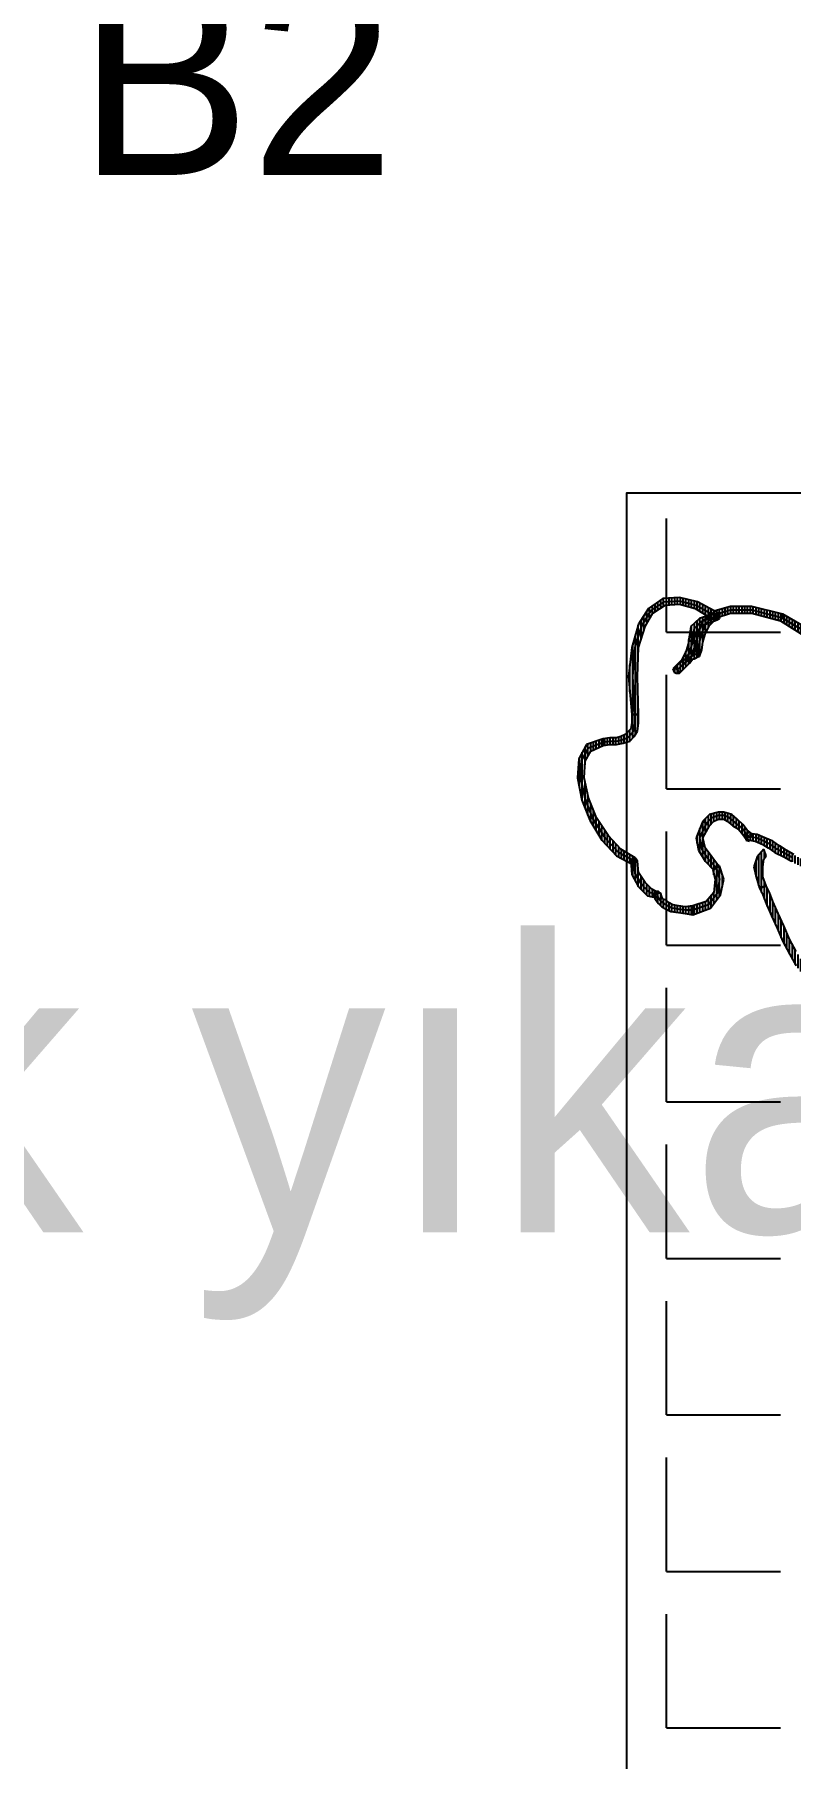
# Model space of a CAD drawing. Header units: millimetres. Extents: x 11489 to 12006, y 36725 to 37730.
# Drawn here: x 11624.9 to 11658.6, y 36900.3 to 36977.2 of the extents above; entities that cross this region are included whole.
import ezdxf
from ezdxf.enums import TextEntityAlignment as Align

# ---------------------------------------------------------------- set-up
doc = ezdxf.new("R2010")
doc.units = ezdxf.units.MM
doc.layers.add('OC-Mutfak_Ekipman', color=252, linetype='Continuous')
doc.styles.add('TAKSİM', font='GOTHIC.TTF', dxfattribs={"height": 7})
pattern_1 = [(360, (-19413.11011, 29189.02214), (1e-16, 0.125), [25])]

# ---------------------------------------------------------------- blocks, each defined once
blk = doc.blocks.new('A$C0b4f8896')
at = {"ltscale": 30}
h = blk.add_hatch(dxfattribs=at)
h.set_pattern_fill('DC_LINES', color=256, scale=0.1, style=0)
h.set_pattern_definition(pattern_1)
edge = h.paths.add_edge_path(flags=0)
edge.add_line((31.643, 74.856), (31.394, 75.599))
edge.add_line((31.394, 75.599), (30.748, 75.944))
edge.add_line((30.748, 75.944), (29.904, 75.994))
edge.add_line((29.904, 75.994), (28.91, 75.796))
edge.add_line((28.91, 75.796), (28.016, 75.45))
edge.add_line((28.016, 75.45), (27.122, 74.905))
edge.add_line((27.122, 74.905), (26.427, 74.263))
edge.add_line((26.427, 74.263), (26.029, 73.521))
edge.add_line((26.029, 73.521), (26.327, 73.421))
edge.add_line((26.327, 73.421), (26.725, 74.064))
edge.add_line((26.725, 74.064), (27.321, 74.608))
edge.add_line((27.321, 74.608), (28.116, 75.153))
edge.add_line((28.116, 75.153), (29.01, 75.499))
edge.add_line((29.01, 75.499), (29.904, 75.697))
edge.add_line((29.904, 75.697), (30.649, 75.647))
edge.add_line((30.649, 75.647), (31.096, 75.4))
edge.add_line((31.096, 75.4), (31.344, 74.856))
h = blk.add_hatch(dxfattribs=at)
h.set_pattern_fill('DC_LINES', color=256, scale=0.1, style=0)
h.set_pattern_definition(pattern_1)
edge = h.paths.add_edge_path(flags=0)
edge.add_line((32.735, 73.569), (32.338, 73.569))
edge.add_line((32.338, 73.569), (32.09, 73.619))
edge.add_line((32.09, 73.619), (31.941, 73.768))
edge.add_line((31.941, 73.768), (31.841, 73.866))
edge.add_line((31.841, 73.866), (31.742, 74.064))
edge.add_line((31.742, 74.064), (31.692, 74.263))
edge.add_line((31.692, 74.263), (31.692, 74.56))
edge.add_line((31.692, 74.56), (31.643, 74.856))
edge.add_line((31.643, 74.856), (31.344, 74.856))
edge.add_line((31.344, 74.856), (31.394, 74.56))
edge.add_line((31.394, 74.56), (31.394, 74.263))
edge.add_line((31.394, 74.263), (31.444, 73.966))
edge.add_line((31.444, 73.966), (31.543, 73.669))
edge.add_line((31.543, 73.669), (31.742, 73.471))
edge.add_line((31.742, 73.471), (31.99, 73.322))
edge.add_line((31.99, 73.322), (32.338, 73.273))
edge.add_line((32.338, 73.273), (32.735, 73.273))
h = blk.add_hatch(dxfattribs=at)
h.set_pattern_fill('DC_LINES', color=256, scale=0.1, style=0)
h.set_pattern_definition(pattern_1)
edge = h.paths.add_edge_path(flags=0)
edge.add_line((26.029, 73.521), (26.178, 73.619))
edge.add_line((26.178, 73.619), (25.582, 73.569))
edge.add_line((25.582, 73.569), (25.036, 73.273))
edge.add_line((25.036, 73.273), (24.638, 72.877))
edge.add_line((24.638, 72.877), (24.539, 72.383))
edge.add_line((24.539, 72.383), (24.837, 72.481))
edge.add_line((24.837, 72.481), (24.936, 72.68))
edge.add_line((24.936, 72.68), (25.235, 72.976))
edge.add_line((25.235, 72.976), (25.682, 73.273))
edge.add_line((25.682, 73.273), (26.178, 73.322))
edge.add_line((26.178, 73.322), (26.327, 73.421))
edge.add_line((26.327, 73.421), (26.178, 73.322))
edge.add_line((26.178, 73.322), (26.278, 73.372))
edge.add_line((26.278, 73.372), (26.327, 73.471))
edge.add_line((26.327, 73.471), (26.278, 73.569))
edge.add_line((26.278, 73.569), (26.178, 73.619))
h = blk.add_hatch(dxfattribs=at)
h.set_pattern_fill('DC_LINES', color=256, scale=0.1, style=0)
h.set_pattern_definition(pattern_1)
edge = h.paths.add_edge_path(flags=0)
edge.add_line((36.958, 69.76), (37.256, 69.711))
edge.add_line((37.256, 69.711), (37.752, 70.65))
edge.add_line((37.752, 70.65), (37.951, 71.442))
edge.add_line((37.951, 71.442), (37.901, 72.185))
edge.add_line((37.901, 72.185), (37.454, 72.827))
edge.add_line((37.454, 72.827), (36.759, 73.273))
edge.add_line((36.759, 73.273), (35.716, 73.569))
edge.add_line((35.716, 73.569), (34.424, 73.718))
edge.add_line((34.424, 73.718), (32.735, 73.569))
edge.add_line((32.735, 73.569), (32.735, 73.273))
edge.add_line((32.735, 73.273), (34.424, 73.322))
edge.add_line((34.424, 73.322), (35.716, 73.273))
edge.add_line((35.716, 73.273), (36.66, 72.976))
edge.add_line((36.66, 72.976), (37.256, 72.63))
edge.add_line((37.256, 72.63), (37.603, 72.085))
edge.add_line((37.603, 72.085), (37.653, 71.442))
edge.add_line((37.653, 71.442), (37.454, 70.75))
edge.add_line((37.454, 70.75), (36.958, 69.908))
edge.add_line((36.958, 69.908), (37.256, 69.859))
edge.add_line((37.256, 69.859), (36.958, 69.908))
edge.add_line((36.958, 69.908), (36.958, 69.76))
edge.add_line((36.958, 69.76), (37.007, 69.661))
edge.add_line((37.007, 69.661), (37.156, 69.612))
edge.add_line((37.156, 69.612), (37.256, 69.711))
h = blk.add_hatch(dxfattribs=at)
h.set_pattern_fill('DC_LINES', color=256, scale=0.1, style=0)
h.set_pattern_definition(pattern_1)
edge = h.paths.add_edge_path(flags=0)
edge.add_line((24.539, 72.383), (24.638, 72.58))
edge.add_line((24.638, 72.58), (24.489, 72.531))
edge.add_line((24.489, 72.531), (24.291, 72.383))
edge.add_line((24.291, 72.383), (24.142, 72.234))
edge.add_line((24.142, 72.234), (24.042, 72.036))
edge.add_line((24.042, 72.036), (23.943, 71.838))
edge.add_line((23.943, 71.838), (23.893, 71.492))
edge.add_line((23.893, 71.492), (23.844, 71.195))
edge.add_line((23.844, 71.195), (23.794, 70.849))
edge.add_line((23.794, 70.849), (24.191, 70.849))
edge.add_line((24.191, 70.849), (24.142, 71.195))
edge.add_line((24.142, 71.195), (24.191, 71.492))
edge.add_line((24.191, 71.492), (24.241, 71.739))
edge.add_line((24.241, 71.739), (24.34, 71.938))
edge.add_line((24.34, 71.938), (24.44, 72.036))
edge.add_line((24.44, 72.036), (24.489, 72.185))
edge.add_line((24.489, 72.185), (24.589, 72.234))
edge.add_line((24.589, 72.234), (24.738, 72.283))
edge.add_line((24.738, 72.283), (24.837, 72.481))
edge.add_line((24.837, 72.481), (24.738, 72.283))
edge.add_line((24.738, 72.283), (24.837, 72.383))
edge.add_line((24.837, 72.383), (24.837, 72.481))
edge.add_line((24.837, 72.481), (24.787, 72.58))
edge.add_line((24.787, 72.58), (24.638, 72.58))
h = blk.add_hatch(dxfattribs=at)
h.set_pattern_fill('DC_LINES', color=256, scale=0.1, style=0)
h.set_pattern_definition(pattern_1)
edge = h.paths.add_edge_path(flags=0)
edge.add_line((34.871, 71.641), (34.573, 71.442))
edge.add_line((34.573, 71.442), (34.971, 71.047))
edge.add_line((34.971, 71.047), (35.467, 70.849))
edge.add_line((35.467, 70.849), (35.815, 70.75))
edge.add_line((35.815, 70.75), (36.014, 70.65))
edge.add_line((36.014, 70.65), (36.014, 71.047))
edge.add_line((36.014, 71.047), (35.914, 71.047))
edge.add_line((35.914, 71.047), (35.567, 71.146))
edge.add_line((35.567, 71.146), (35.169, 71.344))
edge.add_line((35.169, 71.344), (34.871, 71.641))
edge.add_line((34.871, 71.641), (34.573, 71.442))
edge.add_line((34.573, 71.442), (34.871, 71.641))
edge.add_line((34.871, 71.641), (34.772, 71.739))
edge.add_line((34.772, 71.739), (34.623, 71.689))
edge.add_line((34.623, 71.689), (34.573, 71.591))
edge.add_line((34.573, 71.591), (34.573, 71.442))
h = blk.add_hatch(dxfattribs=at)
h.set_pattern_fill('DC_LINES', color=256, scale=0.1, style=0)
h.set_pattern_definition(pattern_1)
edge = h.paths.add_edge_path(flags=0)
edge.add_line((35.616, 70.75), (35.616, 70.7))
edge.add_line((35.616, 70.7), (35.517, 70.898))
edge.add_line((35.517, 70.898), (35.418, 71.047))
edge.add_line((35.418, 71.047), (35.219, 71.195))
edge.add_line((35.219, 71.195), (34.871, 71.641))
edge.add_line((34.871, 71.641), (34.573, 71.442))
edge.add_line((34.573, 71.442), (35.02, 70.997))
edge.add_line((35.02, 70.997), (35.219, 70.849))
edge.add_line((35.219, 70.849), (35.219, 70.799))
edge.add_line((35.219, 70.799), (35.318, 70.602))
edge.add_line((35.318, 70.602), (35.318, 70.552))
h = blk.add_hatch(dxfattribs=at)
h.set_pattern_fill('DC_LINES', color=256, scale=0.1, style=0)
h.set_pattern_definition(pattern_1)
edge = h.paths.add_edge_path(flags=0)
edge.add_line((23.794, 70.849), (24.092, 70.057))
edge.add_line((24.092, 70.057), (24.688, 69.612))
edge.add_line((24.688, 69.612), (25.384, 69.463))
edge.add_line((25.384, 69.463), (25.98, 69.661))
edge.add_line((25.98, 69.661), (25.781, 69.958))
edge.add_line((25.781, 69.958), (25.384, 69.859))
edge.add_line((25.384, 69.859), (24.787, 69.908))
edge.add_line((24.787, 69.908), (24.39, 70.255))
edge.add_line((24.39, 70.255), (24.191, 70.849))
h = blk.add_hatch(dxfattribs=at)
h.set_pattern_fill('DC_LINES', color=256, scale=0.1, style=0)
h.set_pattern_definition(pattern_1)
edge = h.paths.add_edge_path(flags=0)
edge.add_line((36.014, 70.65), (36.262, 70.7))
edge.add_line((36.262, 70.7), (36.461, 70.65))
edge.add_line((36.461, 70.65), (36.709, 70.453))
edge.add_line((36.709, 70.453), (36.958, 69.76))
edge.add_line((36.958, 69.76), (37.256, 69.859))
edge.add_line((37.256, 69.859), (37.007, 70.552))
edge.add_line((37.007, 70.552), (36.66, 70.947))
edge.add_line((36.66, 70.947), (36.262, 70.997))
edge.add_line((36.262, 70.997), (36.014, 71.047))
h = blk.add_hatch(dxfattribs=at)
h.set_pattern_fill('DC_LINES', color=256, scale=0.1, style=0)
h.set_pattern_definition(pattern_1)
edge = h.paths.add_edge_path(flags=0)
edge.add_line((25.98, 69.661), (25.98, 69.711))
edge.add_line((25.98, 69.711), (26.377, 70.008))
edge.add_line((26.377, 70.008), (26.774, 70.305))
edge.add_line((26.774, 70.305), (27.221, 70.403))
edge.add_line((27.221, 70.403), (27.768, 70.106))
edge.add_line((27.768, 70.106), (27.967, 70.403))
edge.add_line((27.967, 70.403), (27.221, 70.7))
edge.add_line((27.221, 70.7), (26.675, 70.602))
edge.add_line((26.675, 70.602), (26.178, 70.305))
edge.add_line((26.178, 70.305), (25.781, 69.908))
edge.add_line((25.781, 69.908), (25.781, 69.958))
h = blk.add_hatch(dxfattribs=at)
h.set_pattern_fill('DC_LINES', color=256, scale=0.1, style=0)
h.set_pattern_definition(pattern_1)
edge = h.paths.add_edge_path(flags=0)
edge.add_line((27.768, 70.106), (27.967, 69.908))
edge.add_line((27.967, 69.908), (28.066, 69.711))
edge.add_line((28.066, 69.711), (28.066, 69.463))
edge.add_line((28.066, 69.463), (27.967, 69.314))
edge.add_line((27.967, 69.314), (27.768, 69.067))
edge.add_line((27.768, 69.067), (27.619, 68.82))
edge.add_line((27.619, 68.82), (27.371, 68.622))
edge.add_line((27.371, 68.622), (27.172, 68.474))
edge.add_line((27.172, 68.474), (27.371, 68.177))
edge.add_line((27.371, 68.177), (27.569, 68.424))
edge.add_line((27.569, 68.424), (27.818, 68.622))
edge.add_line((27.818, 68.622), (28.066, 68.87))
edge.add_line((28.066, 68.87), (28.265, 69.117))
edge.add_line((28.265, 69.117), (28.364, 69.463))
edge.add_line((28.364, 69.463), (28.364, 69.711))
edge.add_line((28.364, 69.711), (28.265, 70.106))
edge.add_line((28.265, 70.106), (27.967, 70.403))
h = blk.add_hatch(dxfattribs=at)
h.set_pattern_fill('DC_LINES', color=256, scale=0.1, style=0)
h.set_pattern_definition(pattern_1)
edge = h.paths.add_edge_path(flags=0)
edge.add_line((37.206, 66.841), (37.554, 68.227))
edge.add_line((37.554, 68.227), (37.554, 69.166))
edge.add_line((37.554, 69.166), (37.355, 69.859))
edge.add_line((37.355, 69.859), (36.908, 70.403))
edge.add_line((36.908, 70.403), (36.411, 70.602))
edge.add_line((36.411, 70.602), (35.964, 70.7))
edge.add_line((35.964, 70.7), (35.616, 70.75))
edge.add_line((35.616, 70.75), (35.318, 70.552))
edge.add_line((35.318, 70.552), (35.616, 70.453))
edge.add_line((35.616, 70.453), (35.964, 70.403))
edge.add_line((35.964, 70.403), (36.312, 70.305))
edge.add_line((36.312, 70.305), (36.709, 70.106))
edge.add_line((36.709, 70.106), (37.057, 69.76))
edge.add_line((37.057, 69.76), (37.256, 69.166))
edge.add_line((37.256, 69.166), (37.256, 68.227))
edge.add_line((37.256, 68.227), (36.908, 66.94))
h = blk.add_hatch(dxfattribs=at)
h.set_pattern_fill('DC_LINES', color=256, scale=0.1, style=0)
h.set_pattern_definition(pattern_1)
edge = h.paths.add_edge_path(flags=0)
edge.add_line((27.172, 68.474), (27.122, 68.325))
edge.add_line((27.122, 68.325), (27.072, 68.078))
edge.add_line((27.072, 68.078), (26.923, 67.731))
edge.add_line((26.923, 67.731), (26.774, 67.484))
edge.add_line((26.774, 67.484), (26.576, 67.188))
edge.add_line((26.576, 67.188), (26.377, 66.792))
edge.add_line((26.377, 66.792), (26.178, 66.445))
edge.add_line((26.178, 66.445), (25.98, 66.099))
edge.add_line((25.98, 66.099), (25.831, 65.703))
edge.add_line((25.831, 65.703), (26.129, 65.604))
edge.add_line((26.129, 65.604), (26.278, 66))
edge.add_line((26.278, 66), (26.476, 66.347))
edge.add_line((26.476, 66.347), (26.675, 66.692))
edge.add_line((26.675, 66.692), (26.874, 66.989))
edge.add_line((26.874, 66.989), (27.072, 67.286))
edge.add_line((27.072, 67.286), (27.221, 67.633))
edge.add_line((27.221, 67.633), (27.371, 67.979))
edge.add_line((27.371, 67.979), (27.42, 68.325))
edge.add_line((27.42, 68.325), (27.371, 68.177))
edge.add_line((27.371, 68.177), (27.47, 68.325))
edge.add_line((27.47, 68.325), (27.42, 68.474))
edge.add_line((27.42, 68.474), (27.271, 68.523))
edge.add_line((27.271, 68.523), (27.122, 68.474))
edge.add_line((27.122, 68.474), (27.072, 68.325))
h = blk.add_hatch(dxfattribs=at)
h.set_pattern_fill('DC_LINES', color=256, scale=0.1, style=0)
h.set_pattern_definition(pattern_1)
edge = h.paths.add_edge_path(flags=0)
edge.add_line((21.31, 65.703), (21.708, 65.95))
edge.add_line((21.708, 65.95), (22.155, 66.247))
edge.add_line((22.155, 66.247), (22.701, 66.544))
edge.add_line((22.701, 66.544), (23.297, 66.792))
edge.add_line((23.297, 66.792), (23.844, 67.039))
edge.add_line((23.844, 67.039), (24.39, 67.286))
edge.add_line((24.39, 67.286), (24.787, 67.435))
edge.add_line((24.787, 67.435), (25.085, 67.583))
edge.add_line((25.085, 67.583), (24.986, 67.88))
edge.add_line((24.986, 67.88), (24.688, 67.731))
edge.add_line((24.688, 67.731), (24.291, 67.583))
edge.add_line((24.291, 67.583), (23.744, 67.336))
edge.add_line((23.744, 67.336), (23.198, 67.089))
edge.add_line((23.198, 67.089), (22.602, 66.841))
edge.add_line((22.602, 66.841), (22.055, 66.544))
edge.add_line((22.055, 66.544), (21.509, 66.247))
edge.add_line((21.509, 66.247), (21.112, 65.901))
h = blk.add_hatch(dxfattribs=at)
h.set_pattern_fill('DC_LINES', color=256, scale=0.1, style=0)
h.set_pattern_definition(pattern_1)
edge = h.paths.add_edge_path(flags=0)
edge.add_line((24.986, 67.88), (24.688, 67.731))
edge.add_line((24.688, 67.731), (24.291, 67.583))
edge.add_line((24.291, 67.583), (23.744, 67.336))
edge.add_line((23.744, 67.336), (23.198, 67.089))
edge.add_line((23.198, 67.089), (22.602, 66.841))
edge.add_line((22.602, 66.841), (22.055, 66.544))
edge.add_line((22.055, 66.544), (21.509, 66.247))
edge.add_line((21.509, 66.247), (21.112, 65.901))
edge.add_line((21.112, 65.901), (21.31, 65.703))
edge.add_line((21.31, 65.703), (21.708, 65.95))
edge.add_line((21.708, 65.95), (22.155, 66.247))
edge.add_line((22.155, 66.247), (22.701, 66.544))
edge.add_line((22.701, 66.544), (23.297, 66.792))
edge.add_line((23.297, 66.792), (23.844, 67.039))
edge.add_line((23.844, 67.039), (24.39, 67.286))
edge.add_line((24.39, 67.286), (24.787, 67.435))
edge.add_line((24.787, 67.435), (25.085, 67.583))
h = blk.add_hatch(dxfattribs=at)
h.set_pattern_fill('DC_LINES', color=256, scale=0.1, style=0)
h.set_pattern_definition(pattern_1)
edge = h.paths.add_edge_path(flags=0)
edge.add_line((25.085, 67.583), (25.483, 67.731))
edge.add_line((25.483, 67.731), (25.93, 67.731))
edge.add_line((25.93, 67.731), (26.278, 67.683))
edge.add_line((26.278, 67.683), (26.427, 67.583))
edge.add_line((26.427, 67.583), (26.725, 67.683))
edge.add_line((26.725, 67.683), (26.377, 67.979))
edge.add_line((26.377, 67.979), (25.93, 68.128))
edge.add_line((25.93, 68.128), (25.483, 68.028))
edge.add_line((25.483, 68.028), (24.986, 67.88))
h = blk.add_hatch(dxfattribs=at)
h.set_pattern_fill('DC_LINES', color=256, scale=0.1, style=0)
h.set_pattern_definition(pattern_1)
edge = h.paths.add_edge_path(flags=0)
edge.add_line((26.725, 67.683), (26.377, 67.979))
edge.add_line((26.377, 67.979), (25.93, 68.128))
edge.add_line((25.93, 68.128), (25.483, 68.028))
edge.add_line((25.483, 68.028), (24.986, 67.88))
edge.add_line((24.986, 67.88), (25.085, 67.583))
edge.add_line((25.085, 67.583), (25.483, 67.731))
edge.add_line((25.483, 67.731), (25.93, 67.731))
edge.add_line((25.93, 67.731), (26.278, 67.683))
edge.add_line((26.278, 67.683), (26.427, 67.583))
h = blk.add_hatch(dxfattribs=at)
h.set_pattern_fill('DC_LINES', color=256, scale=0.1, style=0)
h.set_pattern_definition(pattern_1)
edge = h.paths.add_edge_path(flags=0)
edge.add_line((30.649, 63.773), (30.798, 63.922))
edge.add_line((30.798, 63.922), (31.096, 64.516))
edge.add_line((31.096, 64.516), (31.643, 64.764))
edge.add_line((31.643, 64.764), (32.487, 64.764))
edge.add_line((32.487, 64.764), (33.53, 64.764))
edge.add_line((33.53, 64.764), (34.573, 64.812))
edge.add_line((34.573, 64.812), (35.616, 65.061))
edge.add_line((35.616, 65.061), (36.56, 65.703))
edge.add_line((36.56, 65.703), (37.206, 66.841))
edge.add_line((37.206, 66.841), (36.908, 66.94))
edge.add_line((36.908, 66.94), (36.262, 65.901))
edge.add_line((36.262, 65.901), (35.517, 65.356))
edge.add_line((35.517, 65.356), (34.573, 65.109))
edge.add_line((34.573, 65.109), (33.53, 65.159))
edge.add_line((33.53, 65.159), (32.487, 65.159))
edge.add_line((32.487, 65.159), (31.643, 65.061))
edge.add_line((31.643, 65.061), (30.897, 64.714))
edge.add_line((30.897, 64.714), (30.5, 63.922))
edge.add_line((30.5, 63.922), (30.649, 64.07))
edge.add_line((30.649, 64.07), (30.5, 63.922))
edge.add_line((30.5, 63.922), (30.55, 63.823))
edge.add_line((30.55, 63.823), (30.649, 63.773))
edge.add_line((30.649, 63.773), (30.748, 63.823))
edge.add_line((30.748, 63.823), (30.798, 63.922))
for p, q in [((28.016, 75.45), (27.122, 74.905)), ((28.91, 75.796), (28.016, 75.45)), ((28.066, 75.302), (28.96, 75.647)), ((28.116, 75.153), (29.01, 75.499)), ((29.904, 75.994), (28.91, 75.796)), ((28.96, 75.647), (29.904, 75.846)), ((29.01, 75.499), (29.904, 75.697)), ((30.748, 75.944), (29.904, 75.994)), ((29.904, 75.846), (30.699, 75.796)), ((29.904, 75.697), (30.649, 75.647)), ((30.649, 75.647), (31.096, 75.4)), ((30.699, 75.796), (31.245, 75.499)), ((31.394, 75.599), (30.748, 75.944)), ((31.245, 75.499), (31.493, 74.856)), ((31.643, 74.856), (31.394, 75.599)), ((27.122, 74.905), (26.427, 74.263)), ((26.576, 74.163), (27.221, 74.757)), ((27.221, 74.757), (28.066, 75.302)), ((27.321, 74.608), (28.116, 75.153)), ((31.096, 75.4), (31.344, 74.856)), ((31.344, 74.856), (31.344, 74.856)), ((31.344, 74.856), (31.643, 74.856)), ((31.643, 74.856), (31.344, 74.856)), ((31.344, 74.856), (31.394, 74.56)), ((31.493, 74.856), (31.543, 74.56)), ((31.643, 74.856), (31.643, 74.856)), ((31.643, 74.856), (31.643, 74.856)), ((31.692, 74.56), (31.643, 74.856)), ((26.427, 74.263), (26.029, 73.521)), ((26.178, 73.471), (26.576, 74.163)), ((26.327, 73.421), (26.725, 74.064)), ((26.725, 74.064), (27.321, 74.608)), ((31.394, 74.56), (31.394, 74.263)), ((31.394, 74.263), (31.444, 73.966)), ((31.444, 73.966), (31.543, 73.669)), ((31.543, 74.56), (31.543, 74.263)), ((31.543, 74.263), (31.593, 74.015)), ((31.593, 74.015), (31.692, 73.768)), ((31.692, 74.263), (31.692, 74.56)), ((31.742, 74.064), (31.692, 74.263)), ((31.841, 73.866), (31.742, 74.064)), ((31.941, 73.768), (31.841, 73.866)), ((25.036, 73.273), (24.638, 72.877)), ((24.787, 72.778), (25.135, 73.124)), ((25.582, 73.569), (25.036, 73.273)), ((25.135, 73.124), (25.632, 73.421)), ((25.235, 72.976), (25.682, 73.273)), ((26.178, 73.619), (25.582, 73.569)), ((25.632, 73.421), (26.178, 73.471)), ((25.682, 73.273), (26.178, 73.322)), ((26.029, 73.521), (26.178, 73.619)), ((26.178, 73.619), (26.029, 73.521)), ((26.029, 73.521), (26.327, 73.421)), ((26.029, 73.521), (26.029, 73.521)), ((26.278, 73.569), (26.178, 73.619)), ((26.178, 73.322), (26.327, 73.421)), ((26.327, 73.421), (26.178, 73.322)), ((26.178, 73.322), (26.278, 73.372)), ((26.327, 73.471), (26.278, 73.569)), ((26.278, 73.372), (26.327, 73.471)), ((31.543, 73.669), (31.742, 73.471)), ((31.692, 73.768), (31.841, 73.619)), ((31.742, 73.471), (31.99, 73.322)), ((31.841, 73.619), (32.04, 73.471)), ((32.09, 73.619), (31.941, 73.768)), ((31.99, 73.322), (32.338, 73.273)), ((32.04, 73.471), (32.338, 73.421)), ((32.338, 73.569), (32.09, 73.619)), ((32.735, 73.569), (32.338, 73.569)), ((32.338, 73.421), (32.735, 73.421)), ((32.338, 73.273), (32.735, 73.273)), ((34.424, 73.718), (32.735, 73.569)), ((32.735, 73.569), (32.735, 73.569)), ((32.735, 73.273), (32.735, 73.569)), ((32.735, 73.569), (32.735, 73.569)), ((32.735, 73.569), (32.735, 73.273)), ((32.735, 73.421), (34.424, 73.521)), ((32.735, 73.273), (34.424, 73.322)), ((32.735, 73.273), (32.735, 73.273)), ((35.716, 73.569), (34.424, 73.718)), ((34.424, 73.521), (35.716, 73.421)), ((34.424, 73.322), (35.716, 73.273)), ((36.759, 73.273), (35.716, 73.569)), ((35.716, 73.421), (36.709, 73.124)), ((35.716, 73.273), (36.66, 72.976)), ((36.709, 73.124), (37.355, 72.729)), ((37.454, 72.827), (36.759, 73.273)), ((24.291, 72.383), (24.142, 72.234)), ((24.489, 72.531), (24.291, 72.383)), ((24.39, 72.283), (24.539, 72.383)), ((24.638, 72.58), (24.489, 72.531)), ((24.638, 72.877), (24.539, 72.383)), ((24.539, 72.383), (24.638, 72.58)), ((24.638, 72.58), (24.539, 72.383)), ((24.539, 72.383), (24.837, 72.481)), ((24.539, 72.383), (24.688, 72.432)), ((24.539, 72.383), (24.539, 72.383)), ((24.787, 72.58), (24.638, 72.58)), ((24.688, 72.432), (24.787, 72.778)), ((24.738, 72.283), (24.837, 72.481)), ((24.837, 72.481), (24.738, 72.283)), ((24.738, 72.283), (24.837, 72.383)), ((24.837, 72.481), (24.787, 72.58)), ((24.837, 72.481), (24.936, 72.68)), ((24.837, 72.383), (24.837, 72.481)), ((24.936, 72.68), (25.235, 72.976)), ((36.66, 72.976), (37.256, 72.63)), ((37.256, 72.63), (37.603, 72.085)), ((37.355, 72.729), (37.752, 72.135)), ((37.901, 72.185), (37.454, 72.827)), ((23.943, 71.838), (23.893, 71.492)), ((24.042, 72.036), (23.943, 71.838)), ((24.142, 72.234), (24.042, 72.036)), ((24.042, 71.492), (24.092, 71.789)), ((24.092, 71.789), (24.191, 71.986)), ((24.191, 71.986), (24.291, 72.135)), ((24.191, 71.492), (24.241, 71.739)), ((24.241, 71.739), (24.34, 71.938)), ((24.291, 72.135), (24.39, 72.283)), ((24.34, 71.938), (24.44, 72.036)), ((24.44, 72.036), (24.489, 72.185)), ((24.489, 72.185), (24.589, 72.234)), ((24.589, 72.234), (24.738, 72.283)), ((34.623, 71.689), (34.573, 71.591)), ((34.871, 71.641), (34.573, 71.442)), ((34.871, 71.641), (34.573, 71.442)), ((34.871, 71.641), (34.573, 71.442)), ((34.573, 71.442), (34.871, 71.641)), ((34.573, 71.442), (34.871, 71.641)), ((34.573, 71.591), (34.573, 71.442)), ((34.772, 71.739), (34.623, 71.689)), ((34.871, 71.641), (34.772, 71.739)), ((35.219, 71.195), (34.871, 71.641)), ((35.169, 71.344), (34.871, 71.641)), ((34.871, 71.641), (34.871, 71.641)), ((37.603, 72.085), (37.653, 71.442)), ((37.752, 72.135), (37.802, 71.442)), ((37.951, 71.442), (37.901, 72.185)), ((23.844, 71.195), (23.794, 70.849)), ((23.794, 70.849), (24.191, 70.849)), ((23.794, 70.849), (23.794, 70.849)), ((23.794, 70.849), (24.092, 70.057)), ((24.191, 70.849), (23.794, 70.849)), ((23.794, 70.849), (23.794, 70.849)), ((23.893, 71.492), (23.844, 71.195)), ((23.993, 71.195), (24.042, 71.492)), ((23.993, 70.849), (23.993, 71.195)), ((24.241, 70.156), (23.993, 70.849)), ((24.142, 71.195), (24.191, 71.492)), ((24.191, 70.849), (24.142, 71.195)), ((24.39, 70.255), (24.191, 70.849)), ((24.191, 70.849), (24.191, 70.849)), ((34.573, 71.442), (35.02, 70.997)), ((34.573, 71.442), (34.971, 71.047)), ((35.07, 71.195), (34.722, 71.541)), ((34.722, 71.541), (35.12, 71.096)), ((34.971, 71.047), (35.467, 70.849)), ((35.02, 70.997), (35.219, 70.849)), ((35.517, 70.997), (35.07, 71.195)), ((35.12, 71.096), (35.318, 70.947)), ((35.567, 71.146), (35.169, 71.344)), ((35.418, 71.047), (35.219, 71.195)), ((35.219, 70.849), (35.219, 70.799)), ((35.219, 70.799), (35.318, 70.602)), ((35.318, 70.947), (35.368, 70.849)), ((35.368, 70.849), (35.467, 70.65)), ((35.517, 70.898), (35.418, 71.047)), ((35.467, 70.849), (35.815, 70.75)), ((35.865, 70.898), (35.517, 70.997)), ((35.616, 70.7), (35.517, 70.898)), ((35.914, 71.047), (35.567, 71.146)), ((36.014, 70.849), (35.865, 70.898)), ((36.014, 71.047), (35.914, 71.047)), ((36.014, 70.65), (36.014, 71.047)), ((36.262, 70.997), (36.014, 71.047)), ((36.014, 71.047), (36.014, 71.047)), ((36.014, 71.047), (36.014, 70.65)), ((36.262, 70.849), (36.014, 70.849)), ((36.66, 70.947), (36.262, 70.997)), ((36.56, 70.799), (36.262, 70.849)), ((36.858, 70.502), (36.56, 70.799)), ((37.007, 70.552), (36.66, 70.947)), ((37.653, 71.442), (37.454, 70.75)), ((37.802, 71.442), (37.603, 70.7)), ((37.752, 70.65), (37.951, 71.442)), ((24.092, 70.057), (24.688, 69.612)), ((24.738, 69.76), (24.241, 70.156)), ((24.787, 69.908), (24.39, 70.255)), ((26.178, 70.305), (25.781, 69.908)), ((26.278, 70.156), (25.88, 69.81)), ((26.675, 70.602), (26.178, 70.305)), ((26.725, 70.453), (26.278, 70.156)), ((26.377, 70.008), (26.774, 70.305)), ((27.221, 70.7), (26.675, 70.602)), ((27.221, 70.552), (26.725, 70.453)), ((26.774, 70.305), (27.221, 70.403)), ((27.967, 70.403), (27.221, 70.7)), ((27.867, 70.255), (27.221, 70.552)), ((27.221, 70.403), (27.768, 70.106)), ((27.768, 70.106), (27.967, 70.403)), ((27.967, 70.403), (27.768, 70.106)), ((27.768, 70.106), (27.768, 70.106)), ((27.768, 70.106), (27.967, 69.908)), ((27.768, 70.106), (27.768, 70.106)), ((28.116, 70.008), (27.867, 70.255)), ((28.265, 70.106), (27.967, 70.403)), ((27.967, 70.403), (27.967, 70.403)), ((28.364, 69.711), (28.265, 70.106)), ((35.318, 70.552), (35.616, 70.75)), ((35.616, 70.75), (35.318, 70.552)), ((35.318, 70.602), (35.318, 70.552)), ((35.318, 70.552), (35.616, 70.453)), ((35.467, 70.65), (35.616, 70.602)), ((35.616, 70.75), (35.616, 70.7)), ((35.616, 70.75), (35.616, 70.75)), ((35.964, 70.7), (35.616, 70.75)), ((35.616, 70.75), (35.616, 70.75)), ((35.616, 70.602), (35.964, 70.552)), ((35.616, 70.453), (35.964, 70.403)), ((35.815, 70.75), (36.014, 70.65)), ((36.411, 70.602), (35.964, 70.7)), ((35.964, 70.552), (36.362, 70.453)), ((35.964, 70.403), (36.312, 70.305)), ((36.014, 70.65), (36.262, 70.7)), ((36.014, 70.65), (36.014, 70.65)), ((36.014, 70.65), (36.014, 70.65)), ((36.262, 70.7), (36.461, 70.65)), ((36.312, 70.305), (36.709, 70.106)), ((36.362, 70.453), (36.809, 70.255)), ((36.908, 70.403), (36.411, 70.602)), ((36.461, 70.65), (36.709, 70.453)), ((36.709, 70.453), (36.958, 69.76)), ((36.709, 70.106), (37.057, 69.76)), ((36.809, 70.255), (37.206, 69.81)), ((37.107, 69.81), (36.858, 70.502)), ((37.355, 69.859), (36.908, 70.403)), ((37.454, 70.75), (36.958, 69.908)), ((37.256, 69.859), (37.007, 70.552)), ((37.603, 70.7), (37.107, 69.81)), ((37.256, 69.711), (37.752, 70.65)), ((24.688, 69.612), (25.384, 69.463)), ((25.384, 69.661), (24.738, 69.76)), ((25.384, 69.859), (24.787, 69.908)), ((25.781, 69.958), (25.384, 69.859)), ((25.88, 69.81), (25.384, 69.661)), ((25.384, 69.463), (25.98, 69.661)), ((25.781, 69.908), (25.781, 69.958)), ((25.781, 69.958), (25.98, 69.661)), ((25.98, 69.661), (25.781, 69.958)), ((25.98, 69.711), (26.377, 70.008)), ((25.98, 69.661), (25.98, 69.711)), ((25.98, 69.661), (25.98, 69.661)), ((27.967, 69.314), (27.768, 69.067)), ((27.967, 69.908), (28.066, 69.711)), ((28.066, 69.463), (27.967, 69.314)), ((28.066, 69.711), (28.066, 69.463)), ((28.215, 69.711), (28.116, 70.008)), ((28.116, 69.216), (28.215, 69.463)), ((28.215, 69.463), (28.215, 69.711)), ((28.265, 69.117), (28.364, 69.463)), ((28.364, 69.463), (28.364, 69.711)), ((36.958, 69.908), (37.256, 69.859)), ((37.256, 69.859), (36.958, 69.908)), ((36.958, 69.908), (36.958, 69.76)), ((36.958, 69.76), (37.256, 69.859)), ((36.958, 69.76), (37.256, 69.711)), ((36.958, 69.76), (37.007, 69.661)), ((37.256, 69.711), (36.958, 69.76)), ((36.958, 69.76), (36.958, 69.76)), ((37.007, 69.661), (37.156, 69.612)), ((37.057, 69.76), (37.256, 69.166)), ((37.156, 69.612), (37.256, 69.711)), ((37.206, 69.81), (37.405, 69.166)), ((37.554, 69.166), (37.355, 69.859)), ((27.271, 68.523), (27.122, 68.474)), ((27.371, 68.622), (27.172, 68.474)), ((27.42, 68.474), (27.271, 68.523)), ((27.271, 68.325), (27.47, 68.523)), ((27.619, 68.82), (27.371, 68.622)), ((27.47, 68.523), (27.718, 68.722)), ((27.569, 68.424), (27.818, 68.622)), ((27.768, 69.067), (27.619, 68.82)), ((27.718, 68.722), (27.917, 68.969)), ((27.818, 68.622), (28.066, 68.87)), ((27.917, 68.969), (28.116, 69.216)), ((28.066, 68.87), (28.265, 69.117)), ((37.256, 69.166), (37.256, 68.227)), ((37.405, 69.166), (37.405, 68.227)), ((37.554, 68.227), (37.554, 69.166)), ((24.688, 67.731), (24.291, 67.583)), ((24.688, 67.731), (24.291, 67.583)), ((24.986, 67.88), (24.688, 67.731)), ((24.986, 67.88), (24.688, 67.731)), ((25.483, 68.028), (24.986, 67.88)), ((25.483, 68.028), (24.986, 67.88)), ((25.085, 67.583), (24.986, 67.88)), ((24.986, 67.88), (24.986, 67.88)), ((25.085, 67.583), (24.986, 67.88)), ((24.986, 67.88), (24.986, 67.88)), ((24.986, 67.88), (24.986, 67.88)), ((24.986, 67.88), (25.085, 67.583)), ((24.986, 67.88), (25.085, 67.583)), ((25.085, 67.583), (25.483, 67.731)), ((25.085, 67.583), (25.483, 67.731)), ((25.93, 68.128), (25.483, 68.028)), ((25.93, 68.128), (25.483, 68.028)), ((25.483, 67.731), (25.93, 67.731)), ((25.483, 67.731), (25.93, 67.731)), ((26.377, 67.979), (25.93, 68.128)), ((26.377, 67.979), (25.93, 68.128)), ((25.93, 67.731), (26.278, 67.683)), ((25.93, 67.731), (26.278, 67.683)), ((26.725, 67.683), (26.377, 67.979)), ((26.725, 67.683), (26.377, 67.979)), ((26.923, 67.731), (26.774, 67.484)), ((27.072, 68.078), (26.923, 67.731)), ((27.122, 68.474), (27.072, 68.325)), ((27.072, 68.325), (27.172, 68.474)), ((27.122, 68.325), (27.072, 68.078)), ((27.072, 67.683), (27.221, 68.028)), ((27.172, 68.474), (27.122, 68.325)), ((27.172, 68.474), (27.172, 68.474)), ((27.172, 68.474), (27.371, 68.177)), ((27.221, 68.028), (27.271, 68.325)), ((27.221, 67.633), (27.371, 67.979)), ((27.371, 68.177), (27.569, 68.424)), ((27.371, 67.979), (27.42, 68.325)), ((27.42, 68.325), (27.371, 68.177)), ((27.371, 68.177), (27.47, 68.325)), ((27.47, 68.325), (27.42, 68.474)), ((37.256, 68.227), (36.908, 66.94)), ((37.405, 68.227), (37.057, 66.891)), ((37.206, 66.841), (37.554, 68.227)), ((23.198, 67.089), (22.602, 66.841)), ((23.198, 67.089), (22.602, 66.841)), ((23.744, 67.336), (23.198, 67.089)), ((23.744, 67.336), (23.198, 67.089)), ((23.297, 66.792), (23.844, 67.039)), ((23.297, 66.792), (23.844, 67.039)), ((24.291, 67.583), (23.744, 67.336)), ((24.291, 67.583), (23.744, 67.336)), ((23.844, 67.039), (24.39, 67.286)), ((23.844, 67.039), (24.39, 67.286)), ((24.39, 67.286), (24.787, 67.435)), ((24.39, 67.286), (24.787, 67.435)), ((24.787, 67.435), (25.085, 67.583)), ((24.787, 67.435), (25.085, 67.583)), ((25.085, 67.583), (25.085, 67.583)), ((25.085, 67.583), (25.085, 67.583)), ((25.085, 67.583), (25.085, 67.583)), ((26.278, 67.683), (26.427, 67.583)), ((26.278, 67.683), (26.427, 67.583)), ((26.576, 67.188), (26.377, 66.792)), ((26.427, 67.583), (26.725, 67.683)), ((26.427, 67.583), (26.725, 67.683)), ((26.427, 67.583), (26.427, 67.583)), ((26.526, 66.742), (26.725, 67.089)), ((26.774, 67.484), (26.576, 67.188)), ((26.675, 66.692), (26.874, 66.989)), ((26.725, 67.683), (26.725, 67.683)), ((26.725, 67.683), (26.725, 67.683)), ((26.725, 67.089), (26.923, 67.386)), ((26.874, 66.989), (27.072, 67.286)), ((26.923, 67.386), (27.072, 67.683)), ((27.072, 67.286), (27.221, 67.633)), ((36.908, 66.94), (36.262, 65.901)), ((36.908, 66.94), (36.908, 66.94)), ((36.908, 66.94), (37.206, 66.841)), ((37.206, 66.841), (36.908, 66.94)), ((22.055, 66.544), (21.509, 66.247)), ((22.055, 66.544), (21.509, 66.247)), ((22.602, 66.841), (22.055, 66.544)), ((22.602, 66.841), (22.055, 66.544)), ((22.155, 66.247), (22.701, 66.544)), ((22.155, 66.247), (22.701, 66.544)), ((22.701, 66.544), (23.297, 66.792)), ((22.701, 66.544), (23.297, 66.792)), ((26.377, 66.792), (26.178, 66.445)), ((26.327, 66.396), (26.526, 66.742)), ((26.476, 66.347), (26.675, 66.692)), ((37.057, 66.891), (36.411, 65.802)), ((36.56, 65.703), (37.206, 66.841)), ((37.206, 66.841), (37.206, 66.841)), ((37.206, 66.841), (37.206, 66.841))]:
    blk.add_line(p, q, dxfattribs=at)

msp = doc.modelspace()

# ---------------------------------------------------------------- hatches: boundary and pattern name
h = msp.add_hatch()
h.set_pattern_fill('ANGLE', color=256, angle=360)
h.set_pattern_definition([(360, (9355.04, 31327.633), (-1e-14, 6.985), [5.08, -1.905]), (90, (9355.04, 31327.633), (-6.985, -1e-14), [5.08, -1.905])])
h.paths.add_polyline_path([(11651.338, 36956.778), (11681.338, 36956.778), (11681.338, 36861.778), (11651.338, 36861.778)])

# ---------------------------------------------------------------- linework, layer by layer
msp.add_lwpolyline([(11681.338, 36861.778), (11651.338, 36861.778), (11651.338, 36956.778), (11681.338, 36956.778)], close=True)

# ---------------------------------------------------------------- block references
at = {"layer": 'OC-Mutfak_Ekipman', "linetype": 'Continuous', "rotation": 89.99999999999999}
msp.add_blockref('A$C0b4f8896', (11725.136, 36914.163), dxfattribs=at)

# ---------------------------------------------------------------- texts
at = {"style": 'TAKSİM'}
msp.add_text('B2', height=8.64, dxfattribs=at).set_placement((11633.918, 36970.971), align=Align.CENTER)
msp.add_text('bulaşık yıkama', height=13, dxfattribs=at).set_placement((11571.994, 36923.79))

doc.saveas('drawing.dxf')
